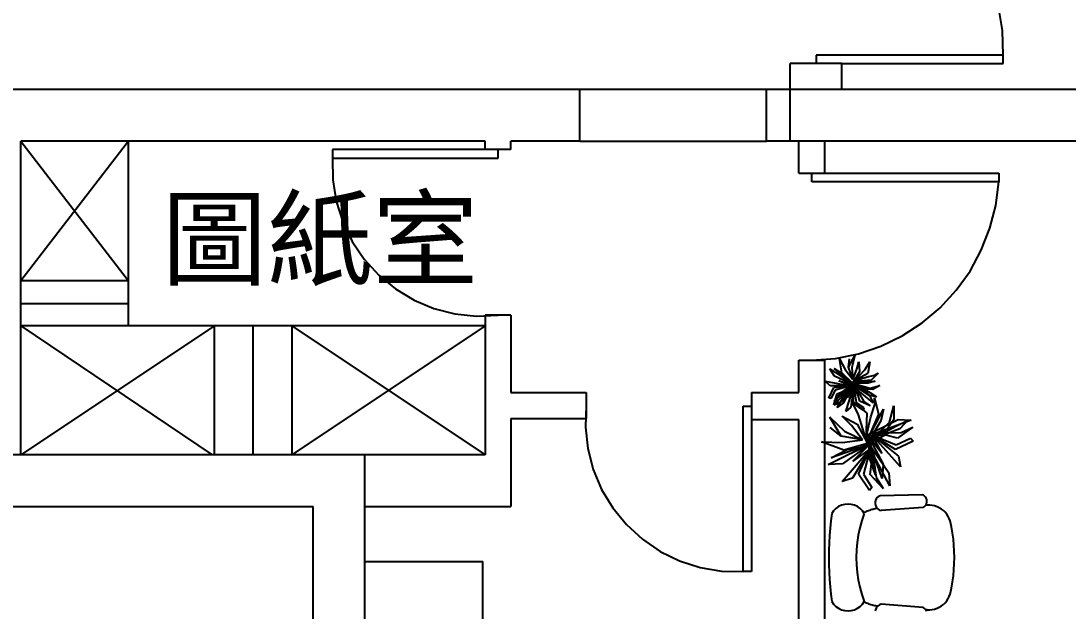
# Model space of a CAD drawing. Header units: centimetres. Extents: x 1966 to 8787, y 7398 to 12383.
# Drawn here: x 7451.5 to 7938.8, y 8982.1 to 9256.6 of the extents above; entities that cross this region are included whole.
import ezdxf

# ---------------------------------------------------------------- set-up
doc = ezdxf.new("R2010")
doc.units = ezdxf.units.CM
doc.styles.get("Standard").update_dxf_attribs({"font": 'arial.ttf', "height": 10})

msp = doc.modelspace()

# ---------------------------------------------------------------- linework, layer by layer
for p, q in [((7908.26, 9252.13), (7906.41, 9263.38)), ((7908.51, 9240.73), (7908.26, 9252.13)), ((7821.51, 9240.73), (7821.51, 9236.73)), ((7908.51, 9240.73), (7821.51, 9240.73)), ((7908.51, 9236.73), (7908.51, 9240.73)), ((7821.51, 9236.73), (7809.51, 9236.73)), ((7809.51, 9224.73), (7809.51, 9236.73)), ((7833.51, 9236.73), (7821.51, 9236.73)), ((7833.51, 9224.73), (7833.51, 9236.73)), ((7833.51, 9236.73), (7908.51, 9236.73)), ((7711.51, 9224.73), (7439.51, 9224.73)), ((7798.51, 9224.73), (7711.51, 9224.73)), ((7711.51, 9200.73), (7711.51, 9224.73)), ((7809.51, 9224.73), (7798.51, 9224.73)), ((7798.51, 9200.73), (7798.51, 9224.73)), ((7809.51, 9200.73), (7809.51, 9224.73)), ((7833.51, 9224.73), (7809.51, 9224.73)), ((8008.36, 9224.73), (7833.51, 9224.73)), ((7501.51, 9200.73), (7451.51, 9135.73)), ((7451.51, 9200.73), (7501.51, 9135.73)), ((7451.51, 9135.73), (7451.51, 9200.73)), ((7501.51, 9200.73), (7451.51, 9200.73)), ((7667.51, 9200.73), (7501.51, 9200.73)), ((7501.51, 9135.73), (7501.51, 9200.73)), ((7667.51, 9196.73), (7667.51, 9200.73)), ((7679.51, 9196.73), (7679.51, 9200.73)), ((7711.51, 9200.73), (7679.51, 9200.73)), ((7711.51, 9200.73), (7798.51, 9200.73)), ((7809.51, 9200.73), (7798.51, 9200.73)), ((7813.51, 9200.73), (7809.51, 9200.73)), ((7813.51, 9185.73), (7813.51, 9200.73)), ((7825.51, 9200.73), (7813.51, 9200.73)), ((7825.51, 9185.73), (7825.51, 9200.73)), ((8008.36, 9200.73), (7825.51, 9200.73)), ((7596.51, 9196.73), (7596.51, 9192.73)), ((7667.51, 9196.73), (7596.51, 9196.73)), ((7673.51, 9196.73), (7667.51, 9196.73)), ((7673.51, 9192.73), (7673.51, 9196.73)), ((7679.51, 9196.73), (7673.51, 9196.73)), ((7596.51, 9192.73), (7596.63, 9182.67)), ((7596.51, 9192.73), (7673.51, 9192.73)), ((7813.51, 9185.73), (7819.51, 9185.73)), ((7819.51, 9181.73), (7819.51, 9185.73)), ((7819.51, 9185.73), (7825.51, 9185.73)), ((7825.51, 9185.73), (7906.51, 9185.73)), ((7906.51, 9185.73), (7906.51, 9181.73)), ((7596.63, 9182.67), (7598.21, 9172.73)), ((7906.51, 9181.73), (7819.51, 9181.73)), ((7905.14, 9170.81), (7906.51, 9181.73)), ((7598.21, 9172.73), (7601.22, 9163.13)), ((7902.42, 9160.15), (7905.14, 9170.81)), ((7601.22, 9163.13), (7605.58, 9154.06)), ((7898.41, 9149.9), (7902.42, 9160.15)), ((7605.58, 9154.06), (7611.21, 9145.72)), ((7893.15, 9140.23), (7898.41, 9149.9)), ((7611.21, 9145.72), (7617.99, 9138.28)), ((7617.99, 9138.28), (7625.78, 9131.91)), ((7886.73, 9131.29), (7893.15, 9140.23)), ((7501.51, 9135.73), (7451.51, 9135.73)), ((7451.51, 9125.23), (7451.51, 9135.73)), ((7501.51, 9125.23), (7501.51, 9135.73)), ((7625.78, 9131.91), (7634.41, 9126.73)), ((7634.41, 9126.73), (7643.7, 9122.85)), ((7879.26, 9123.21), (7886.73, 9131.29)), ((7451.51, 9125.23), (7501.51, 9125.23)), ((7451.51, 9114.73), (7451.51, 9125.23)), ((7501.51, 9114.73), (7501.51, 9125.23)), ((7643.7, 9122.85), (7653.45, 9120.37)), ((7870.83, 9116.12), (7879.26, 9123.21)), ((7653.45, 9120.37), (7663.46, 9119.32)), ((7663.46, 9119.32), (7673.51, 9119.73)), ((7679.51, 9119.73), (7667.51, 9119.73)), ((7667.51, 9119.73), (7667.51, 9114.73)), ((7679.51, 9119.73), (7679.51, 9083.73)), ((7541.51, 9114.73), (7451.51, 9054.73)), ((7451.51, 9114.73), (7540.52, 9054.73)), ((7451.51, 9054.73), (7451.51, 9114.73)), ((7501.51, 9114.73), (7451.51, 9114.73)), ((7541.51, 9114.73), (7501.51, 9114.73)), ((7541.51, 9054.73), (7541.51, 9114.73)), ((7559.51, 9114.73), (7541.51, 9114.73)), ((7559.51, 9054.73), (7559.51, 9114.73)), ((7577.51, 9114.73), (7559.51, 9114.73)), ((7667.51, 9114.73), (7577.51, 9054.73)), ((7577.51, 9114.73), (7667.51, 9054.73)), ((7577.51, 9114.73), (7577.51, 9054.73)), ((7667.51, 9114.73), (7577.51, 9114.73)), ((7667.51, 9114.73), (7667.51, 9054.73)), ((7861.6, 9110.13), (7870.83, 9116.12)), ((7851.69, 9105.33), (7861.6, 9110.13)), ((7841.27, 9101.8), (7851.69, 9105.33)), ((7813.51, 9098.73), (7819.51, 9098.73)), ((7813.51, 9083.73), (7813.51, 9098.73)), ((7819.51, 9098.73), (7830.49, 9099.59)), ((7819.51, 9098.73), (7825.51, 9098.73)), ((7825.51, 8864.73), (7825.51, 9098.73)), ((7830.49, 9099.59), (7841.27, 9101.8)), ((7833.52, 9092.89), (7832.47, 9099.48)), ((7832.47, 9099.48), (7835.1, 9094.42)), ((7836.54, 9095.52), (7839.59, 9100.92)), ((7836.54, 9095.52), (7837.1, 9099.38)), ((7839.59, 9100.92), (7838.17, 9095.44)), ((7840.53, 9094.55), (7841.48, 9098.09)), ((7841.48, 9098.09), (7841.65, 9093.33)), ((7844.13, 9094.33), (7846.6, 9098.07)), ((7846.6, 9098.07), (7845.66, 9092.57)), ((7830.09, 9091.34), (7827.87, 9094.7)), ((7827.87, 9094.7), (7833.06, 9091.31)), ((7829.91, 9094.97), (7834.13, 9092.27)), ((7836.8, 9089), (7829.91, 9094.97)), ((7838.47, 9088.14), (7833.52, 9092.89)), ((7835.1, 9094.42), (7838.62, 9089.88)), ((7838.62, 9089.88), (7836.54, 9095.52)), ((7838.17, 9095.44), (7838.62, 9089.88)), ((7841.65, 9093.33), (7838.47, 9088.14)), ((7838.62, 9089.88), (7840.53, 9094.55)), ((7839.46, 9089.22), (7844.13, 9094.33)), ((7850.44, 9092.77), (7847.07, 9089.55)), ((7848.9, 9091.84), (7850.44, 9092.77)), ((7828, 9086.91), (7825.76, 9088.97)), ((7825.76, 9088.97), (7837.52, 9086.8)), ((7838.5, 9087.52), (7830.09, 9091.34)), ((7837.52, 9086.8), (7832.16, 9089.22)), ((7832.16, 9089.22), (7838.5, 9087.52)), ((7833.06, 9091.31), (7838.5, 9087.52)), ((7834.13, 9092.27), (7836.8, 9089)), ((7838.5, 9087.52), (7836.8, 9089)), ((7838.47, 9088.14), (7838.94, 9088.65)), ((7845.76, 9088.04), (7838.47, 9088.14)), ((7838.47, 9088.14), (7840.13, 9087.67)), ((7840.78, 9086.42), (7838.47, 9088.14)), ((7847.07, 9089.55), (7838.94, 9088.65)), ((7838.94, 9088.65), (7839.46, 9089.22)), ((7838.94, 9088.65), (7848.93, 9089.08)), ((7845.66, 9092.57), (7839.46, 9089.22)), ((7839.46, 9089.22), (7845.3, 9091.06)), ((7845.3, 9091.06), (7848.9, 9091.84)), ((7848.93, 9089.08), (7845.76, 9088.04)), ((7679.51, 9083.73), (7714.51, 9083.73)), ((7714.51, 9083.73), (7714.51, 9077.73)), ((7791.52, 9083.73), (7813.51, 9083.73)), ((7791.52, 9083.73), (7791.52, 9077.48)), ((7827.37, 9081.14), (7829.83, 9086.03)), ((7837.52, 9086.8), (7828, 9086.91)), ((7830.46, 9084.81), (7828.42, 9080.95)), ((7829.8, 9078.09), (7831.31, 9083.14)), ((7829.83, 9086.03), (7837.52, 9086.8)), ((7836.82, 9085.92), (7829.99, 9079.88)), ((7829.99, 9079.88), (7833.23, 9083.7)), ((7837.52, 9086.8), (7830.46, 9084.81)), ((7831.31, 9083.14), (7834.02, 9084.29)), ((7831.37, 9076.85), (7837.52, 9086.8)), ((7835.14, 9084.18), (7831.44, 9081.29)), ((7833.23, 9083.7), (7836.82, 9085.92)), ((7838.52, 9087.42), (7833.62, 9079.58)), ((7834.02, 9084.29), (7837.52, 9086.8)), ((7834.04, 9082.52), (7838.52, 9087.42)), ((7838.5, 9087.52), (7834.31, 9078.94)), ((7837.52, 9086.8), (7835.14, 9084.18)), ((7835.4, 9074.97), (7839.1, 9086.34)), ((7836, 9081.35), (7838.52, 9087.42)), ((7839.1, 9086.34), (7836, 9081.35)), ((7838.52, 9087.42), (7836.82, 9085.92)), ((7839.1, 9086.34), (7837.73, 9076.92)), ((7838.52, 9087.42), (7846.47, 9082.13)), ((7838.85, 9078.62), (7839.1, 9086.34)), ((7848.15, 9078.94), (7839.1, 9086.34)), ((7839.1, 9086.34), (7841.38, 9083.64)), ((7841.13, 9082.54), (7839.1, 9086.34)), ((7839.1, 9086.34), (7840.14, 9079.09)), ((7844.99, 9085.37), (7840.13, 9087.67)), ((7840.13, 9087.67), (7846.57, 9083.74)), ((7840.13, 9087.67), (7846.61, 9085.82)), ((7843.66, 9084.68), (7840.78, 9086.42)), ((7841.38, 9083.64), (7843.76, 9079.59)), ((7846.49, 9082.39), (7843.66, 9084.68)), ((7847.91, 9085.16), (7844.99, 9085.37)), ((7846.57, 9083.74), (7849.56, 9081.68)), ((7846.61, 9085.82), (7851.25, 9087.03)), ((7851.25, 9087.03), (7847.91, 9085.16)), ((7828.42, 9080.95), (7827.37, 9081.14)), ((7831.44, 9081.29), (7829.8, 9078.09)), ((7830, 9077.82), (7834.04, 9082.52)), ((7833.62, 9079.58), (7830, 9077.82)), ((7834.31, 9078.94), (7831.37, 9076.85)), ((7841.26, 9073.41), (7837.92, 9080.09)), ((7837.92, 9080.09), (7845.07, 9074.14)), ((7843.38, 9075.54), (7838.85, 9078.62)), ((7840.14, 9079.09), (7843.7, 9076.56)), ((7841.91, 9079.71), (7841.13, 9082.54)), ((7846.72, 9077.55), (7841.91, 9079.71)), ((7843.76, 9079.59), (7846.72, 9077.55)), ((7846.47, 9082.13), (7848.15, 9078.94)), ((7849.56, 9081.68), (7846.49, 9082.39)), ((7846.94, 9072.37), (7848.83, 9078.21)), ((7848.83, 9078.21), (7848.76, 9081.21)), ((7848.76, 9081.21), (7850.6, 9073.67)), ((7714.51, 9077.73), (7714.18, 9067.69)), ((7714.51, 9077.73), (7714.51, 9071.73)), ((7787.52, 9077.48), (7791.52, 9077.48)), ((7787.52, 9000.48), (7787.52, 9077.48)), ((7791.52, 9077.48), (7791.52, 9071.23)), ((7837.73, 9076.92), (7835.4, 9074.97)), ((7844.74, 9062.41), (7841.26, 9073.41)), ((7843.7, 9076.56), (7843.38, 9075.54)), ((7845.07, 9074.14), (7844.74, 9062.41)), ((7845.13, 9061.17), (7852.84, 9075.95)), ((7850.6, 9073.67), (7845.13, 9061.17)), ((7852.84, 9075.95), (7851.69, 9070.52)), ((7855.61, 9069.9), (7857.73, 9077.6)), ((7857.73, 9077.6), (7857.64, 9071.23)), ((7679.51, 9071.73), (7679.51, 9030.73)), ((7679.51, 9071.73), (7714.51, 9071.73)), ((7791.52, 9071.23), (7813.51, 9071.23)), ((7791.52, 9071.23), (7791.52, 9000.48)), ((7813.51, 8834.73), (7813.51, 9071.23)), ((7833.21, 9063.45), (7827.95, 9072.35)), ((7827.95, 9072.35), (7834.69, 9065.72)), ((7837.94, 9068.4), (7833.62, 9072.71)), ((7833.62, 9072.71), (7840.64, 9068.99)), ((7843.1, 9061.75), (7837.94, 9068.4)), ((7840.64, 9068.99), (7845.47, 9060.08)), ((7844.74, 9062.41), (7846.94, 9072.37)), ((7845.44, 9064.08), (7859.7, 9071.16)), ((7851.69, 9070.52), (7845.47, 9060.08)), ((7865.7, 9070.92), (7847.48, 9064.03)), ((7847.54, 9062.08), (7855.61, 9069.9)), ((7857.64, 9071.23), (7854.9, 9067.18)), ((7858.57, 9068.1), (7864.04, 9070.69)), ((7859.7, 9071.16), (7865.7, 9070.92)), ((7864.04, 9070.69), (7860.45, 9066.87)), ((7714.18, 9067.69), (7715.29, 9057.7)), ((7833.21, 9063.45), (7828.11, 9067.47)), ((7843.1, 9061.75), (7833.21, 9063.45)), ((7834.69, 9065.72), (7843.1, 9061.75)), ((7845.44, 9064.08), (7846.19, 9060.39)), ((7852.09, 9055.4), (7845.44, 9064.08)), ((7845.44, 9064.08), (7852.68, 9050.49)), ((7848.79, 9053.54), (7845.44, 9064.08)), ((7847.48, 9064.03), (7853.28, 9065.08)), ((7854.65, 9063.79), (7847.48, 9064.03)), ((7847.48, 9064.03), (7858.82, 9059.49)), ((7858.41, 9057.24), (7847.48, 9064.03)), ((7847.48, 9064.03), (7859.94, 9054.2)), ((7847.48, 9064.03), (7852.09, 9055.4)), ((7860.8, 9049.21), (7847.48, 9064.03)), ((7847.54, 9062.08), (7858.57, 9068.1)), ((7854.9, 9067.18), (7847.54, 9062.08)), ((7854.8, 9064.68), (7849.88, 9061.98)), ((7853.28, 9065.08), (7861.1, 9065.13)), ((7859.39, 9062.56), (7854.65, 9063.79)), ((7860.45, 9066.87), (7854.8, 9064.68)), ((7866.52, 9067.7), (7859.39, 9062.56)), ((7861.1, 9065.13), (7866.52, 9067.7)), ((7834.5, 9056.89), (7824.1, 9060.87)), ((7824.1, 9060.87), (7833.6, 9060.46)), ((7833.6, 9060.46), (7843.1, 9061.75)), ((7846.4, 9059.61), (7833.88, 9050.65)), ((7845.47, 9060.08), (7834.5, 9056.89)), ((7836.39, 9054.9), (7846.4, 9059.61)), ((7838.66, 9051.87), (7846.4, 9059.61)), ((7846.4, 9059.61), (7842.84, 9058.38)), ((7845.13, 9061.17), (7844.74, 9062.41)), ((7845.47, 9060.08), (7845.13, 9061.17)), ((7845.47, 9060.08), (7847.54, 9062.08)), ((7849.88, 9061.98), (7845.47, 9060.08)), ((7846.4, 9053.37), (7846.19, 9060.39)), ((7846.19, 9060.39), (7849.21, 9045.51)), ((7846.4, 9059.61), (7855.29, 9046.41)), ((7866.63, 9061.2), (7858.41, 9057.24)), ((7858.82, 9059.49), (7865.44, 9062.52)), ((7865.44, 9062.52), (7866.63, 9061.2)), ((7451.51, 9054.73), (7439.51, 9054.73)), ((7540.52, 9054.73), (7451.51, 9054.73)), ((7541.51, 9054.73), (7540.52, 9054.73)), ((7559.51, 9054.73), (7541.51, 9054.73)), ((7577.51, 9054.73), (7559.51, 9054.73)), ((7611.51, 9054.73), (7577.51, 9054.73)), ((7667.51, 9054.73), (7611.51, 9054.73)), ((7611.51, 9030.73), (7611.51, 9054.73)), ((7715.29, 9057.7), (7717.82, 9047.97)), ((7827.17, 9050.24), (7836.39, 9054.9)), ((7842.84, 9058.38), (7828.48, 9053.42)), ((7828.48, 9053.42), (7835.9, 9057.25)), ((7833.68, 9042.42), (7846.62, 9057.59)), ((7835.9, 9057.25), (7842.84, 9058.38)), ((7846.62, 9057.59), (7838.51, 9043.94)), ((7846.62, 9057.59), (7838.66, 9051.87)), ((7841.32, 9045.85), (7846.62, 9057.59)), ((7846.62, 9057.59), (7843.61, 9045.74)), ((7855.85, 9040.42), (7846.62, 9057.59)), ((7846.62, 9057.59), (7848.41, 9051.97)), ((7847.32, 9050.44), (7846.62, 9057.59)), ((7859.94, 9054.2), (7860.8, 9049.21)), ((7833.88, 9050.65), (7827.17, 9050.24)), ((7849.21, 9045.51), (7846.4, 9053.37)), ((7846.72, 9045.58), (7847.32, 9050.44)), ((7848.41, 9051.97), (7849.5, 9044.22)), ((7852.19, 9043.79), (7848.79, 9053.54)), ((7852.68, 9050.49), (7852.19, 9043.79)), ((7717.82, 9047.97), (7721.71, 9038.71)), ((7838.51, 9043.94), (7833.68, 9042.42)), ((7846.33, 9038.23), (7841.32, 9045.85)), ((7843.61, 9045.74), (7847.48, 9039.58)), ((7852.76, 9039.19), (7846.72, 9045.58)), ((7849.5, 9044.22), (7852.76, 9039.19)), ((7855.29, 9046.41), (7855.85, 9040.42)), ((7847.48, 9039.58), (7846.33, 9038.23)), ((7721.71, 9038.71), (7726.89, 9030.1)), ((7849.54, 9034.26), (7849.21, 9033.57)), ((7850.01, 9034.86), (7849.54, 9034.26)), ((7850.59, 9035.36), (7850.01, 9034.86)), ((7851.27, 9035.72), (7850.59, 9035.36)), ((7870.96, 9036.22), (7851.27, 9035.72)), ((7871.53, 9035.96), (7870.96, 9036.22)), ((7872.04, 9035.6), (7871.53, 9035.96)), ((7872.47, 9035.14), (7872.04, 9035.6)), ((7872.8, 9034.61), (7872.47, 9035.14)), ((7873.02, 9034.02), (7872.8, 9034.61)), ((7369.51, 9030.73), (7587.51, 9030.73)), ((7587.51, 8810.73), (7587.51, 9030.73)), ((7611.51, 9030.73), (7679.51, 9030.73)), ((7611.51, 9005.12), (7611.51, 9030.73)), ((7726.89, 9030.1), (7733.25, 9022.32)), ((7830.77, 9029.8), (7829.69, 9028.73)), ((7832.01, 9030.67), (7830.77, 9029.8)), ((7833.39, 9031.31), (7832.01, 9030.67)), ((7834.86, 9031.7), (7833.39, 9031.31)), ((7836.37, 9031.83), (7834.86, 9031.7)), ((7837.88, 9031.7), (7836.37, 9031.83)), ((7839.35, 9031.31), (7837.88, 9031.7)), ((7840.73, 9030.67), (7839.35, 9031.31)), ((7841.98, 9029.8), (7840.73, 9030.67)), ((7843.06, 9028.73), (7841.98, 9029.8)), ((7847.38, 9029.27), (7846.86, 9029.12)), ((7847.9, 9029.41), (7847.38, 9029.27)), ((7848.43, 9029.53), (7847.9, 9029.41)), ((7848.96, 9029.65), (7848.43, 9029.53)), ((7849.49, 9029.74), (7848.96, 9029.65)), ((7849.03, 9032.82), (7849.01, 9032.06)), ((7849.01, 9032.06), (7849.16, 9031.31)), ((7849.21, 9033.57), (7849.03, 9032.82)), ((7849.16, 9031.31), (7849.45, 9030.6)), ((7849.45, 9030.6), (7849.89, 9029.97)), ((7850.02, 9029.83), (7849.49, 9029.74)), ((7849.89, 9029.97), (7850.45, 9029.45)), ((7850.45, 9029.45), (7851.1, 9029.06)), ((7871.34, 9030.32), (7851.83, 9028.81)), ((7871.34, 9030.32), (7871.87, 9030.65)), ((7871.87, 9030.65), (7872.33, 9031.08)), ((7872.33, 9031.08), (7872.7, 9031.59)), ((7873.21, 9031.32), (7872.48, 9031.26)), ((7873.21, 9031.32), (7872.49, 9031.27)), ((7872.7, 9031.59), (7872.96, 9032.16)), ((7872.96, 9032.16), (7873.1, 9032.77)), ((7873.12, 9033.4), (7873.02, 9034.02)), ((7873.1, 9032.77), (7873.12, 9033.4)), ((7874.38, 9031.35), (7873.21, 9031.32)), ((7875.54, 9031.25), (7874.38, 9031.35)), ((7876.68, 9031.02), (7875.54, 9031.25)), ((7877.79, 9030.66), (7876.68, 9031.02)), ((7878.85, 9030.18), (7877.79, 9030.66)), ((7879.84, 9029.57), (7878.85, 9030.18)), ((7880.76, 9028.86), (7879.84, 9029.57)), ((7828.81, 9027.5), (7828.4, 9024.1)), ((7829.69, 9028.73), (7828.81, 9027.5)), ((7843.94, 9027.5), (7842.8, 9024.2)), ((7843.94, 9027.5), (7843.06, 9028.73)), ((7844.34, 9028.15), (7843.86, 9027.91)), ((7844.84, 9028.37), (7844.34, 9028.15)), ((7845.34, 9028.57), (7844.84, 9028.37)), ((7845.84, 9028.77), (7845.34, 9028.57)), ((7846.35, 9028.95), (7845.84, 9028.77)), ((7846.86, 9029.12), (7846.35, 9028.95)), ((7851.1, 9029.06), (7851.83, 9028.81)), ((7881.6, 9028.05), (7880.76, 9028.86)), ((7882.33, 9027.14), (7881.6, 9028.05)), ((7882.96, 9026.16), (7882.33, 9027.14)), ((7883.47, 9025.11), (7882.96, 9026.16)), ((7883.86, 9024.02), (7883.47, 9025.11)), ((7733.25, 9022.32), (7740.66, 9015.53)), ((7828.07, 9020.69), (7827.81, 9017.28)), ((7828.4, 9024.1), (7828.07, 9020.69)), ((7841.86, 9020.84), (7841.13, 9017.43)), ((7842.8, 9024.2), (7841.86, 9020.84)), ((7884.48, 9021.23), (7883.86, 9024.02)), ((7884.99, 9018.41), (7884.48, 9021.23)), ((7740.66, 9015.53), (7748.97, 9009.87)), ((7827.81, 9017.28), (7827.63, 9013.87)), ((7841.13, 9017.43), (7840.6, 9013.99)), ((7885.39, 9015.58), (7884.99, 9018.41)), ((7885.67, 9012.74), (7885.39, 9015.58)), ((7748.97, 9009.87), (7758, 9005.46)), ((7827.52, 9010.45), (7827.48, 9007.03)), ((7827.63, 9013.87), (7827.52, 9010.45)), ((7840.29, 9010.51), (7840.18, 9007.03)), ((7840.6, 9013.99), (7840.29, 9010.51)), ((7885.84, 9009.89), (7885.67, 9012.74)), ((7885.9, 9007.03), (7885.84, 9009.89)), ((7611.51, 9005.12), (7666.51, 9005.12)), ((7611.51, 8905.18), (7611.51, 9005.12)), ((7666.51, 8905.18), (7666.51, 9005.12)), ((7758, 9005.46), (7767.57, 9002.39)), ((7827.48, 9007.03), (7827.52, 9003.61)), ((7840.18, 9007.03), (7840.29, 9003.54)), ((7885.84, 9004.17), (7885.9, 9007.03)), ((7767.57, 9002.39), (7777.48, 9000.72)), ((7777.48, 9000.72), (7787.52, 9000.48)), ((7791.52, 9000.48), (7787.52, 9000.48)), ((7827.52, 9003.61), (7827.63, 9000.19)), ((7827.63, 9000.19), (7827.81, 8996.77)), ((7840.29, 9003.54), (7840.6, 9000.07)), ((7840.6, 9000.07), (7841.13, 8996.62)), ((7885.39, 8998.47), (7885.67, 9001.32)), ((7885.67, 9001.32), (7885.84, 9004.17)), ((7827.81, 8996.77), (7828.07, 8993.36)), ((7841.13, 8996.62), (7841.86, 8993.21)), ((7884.48, 8992.83), (7884.99, 8995.64)), ((7884.99, 8995.64), (7885.39, 8998.47)), ((7828.07, 8993.36), (7828.4, 8989.96)), ((7841.86, 8993.21), (7842.8, 8989.86)), ((7883.86, 8990.04), (7884.48, 8992.83)), ((7828.4, 8989.96), (7828.81, 8986.56)), ((7828.81, 8986.56), (7829.69, 8985.32)), ((7842.8, 8989.86), (7843.94, 8986.56)), ((7843.06, 8985.32), (7843.94, 8986.56)), ((7843.91, 8986.4), (7844.41, 8986.16)), ((7844.41, 8986.16), (7844.92, 8985.94)), ((7844.92, 8985.94), (7845.44, 8985.73)), ((7845.44, 8985.73), (7845.96, 8985.53)), ((7845.96, 8985.53), (7846.49, 8985.35)), ((7880.76, 8985.19), (7881.6, 8986.01)), ((7881.6, 8986.01), (7882.33, 8986.91)), ((7882.33, 8986.91), (7882.96, 8987.89)), ((7882.96, 8987.89), (7883.47, 8988.94)), ((7883.47, 8988.94), (7883.86, 8990.04)), ((7829.69, 8985.32), (7830.77, 8984.25)), ((7830.77, 8984.25), (7832.01, 8983.39)), ((7832.01, 8983.39), (7833.39, 8982.75)), ((7833.39, 8982.75), (7834.86, 8982.36)), ((7834.86, 8982.36), (7836.37, 8982.23)), ((7836.37, 8982.23), (7837.88, 8982.36)), ((7837.88, 8982.36), (7839.35, 8982.75)), ((7839.35, 8982.75), (7840.73, 8983.39)), ((7840.73, 8983.39), (7841.98, 8984.25)), ((7841.98, 8984.25), (7843.06, 8985.32)), ((7846.49, 8985.35), (7847.02, 8985.18)), ((7847.02, 8985.18), (7847.56, 8985.02)), ((7847.56, 8985.02), (7848.1, 8984.89)), ((7848.1, 8984.89), (7848.64, 8984.76)), ((7848.64, 8984.76), (7849.19, 8984.65)), ((7849.16, 8982.75), (7849.01, 8982)), ((7849.45, 8983.45), (7849.16, 8982.75)), ((7849.19, 8984.65), (7849.74, 8984.56)), ((7849.89, 8984.08), (7849.45, 8983.45)), ((7849.74, 8984.56), (7850.29, 8984.48)), ((7850.45, 8984.6), (7849.89, 8984.08)), ((7851.1, 8985), (7850.45, 8984.6)), ((7851.83, 8985.25), (7851.1, 8985)), ((7871.34, 8983.73), (7851.83, 8985.25)), ((7871.87, 8983.4), (7871.34, 8983.73)), ((7872.33, 8982.98), (7871.87, 8983.4)), ((7872.7, 8982.47), (7872.33, 8982.98)), ((7873.21, 8982.74), (7872.48, 8982.79)), ((7872.96, 8981.9), (7872.7, 8982.47)), ((7873.21, 8982.74), (7874.38, 8982.7)), ((7874.38, 8982.7), (7875.54, 8982.8)), ((7875.54, 8982.8), (7876.68, 8983.03)), ((7876.68, 8983.03), (7877.79, 8983.39)), ((7877.79, 8983.39), (7878.85, 8983.88)), ((7878.85, 8983.88), (7879.84, 8984.48)), ((7879.84, 8984.48), (7880.76, 8985.19))]:
    msp.add_line(p, q)

# ---------------------------------------------------------------- texts
msp.add_text('圖紙室', height=36).set_placement((7516.99, 9137.3))

doc.saveas('drawing.dxf')
